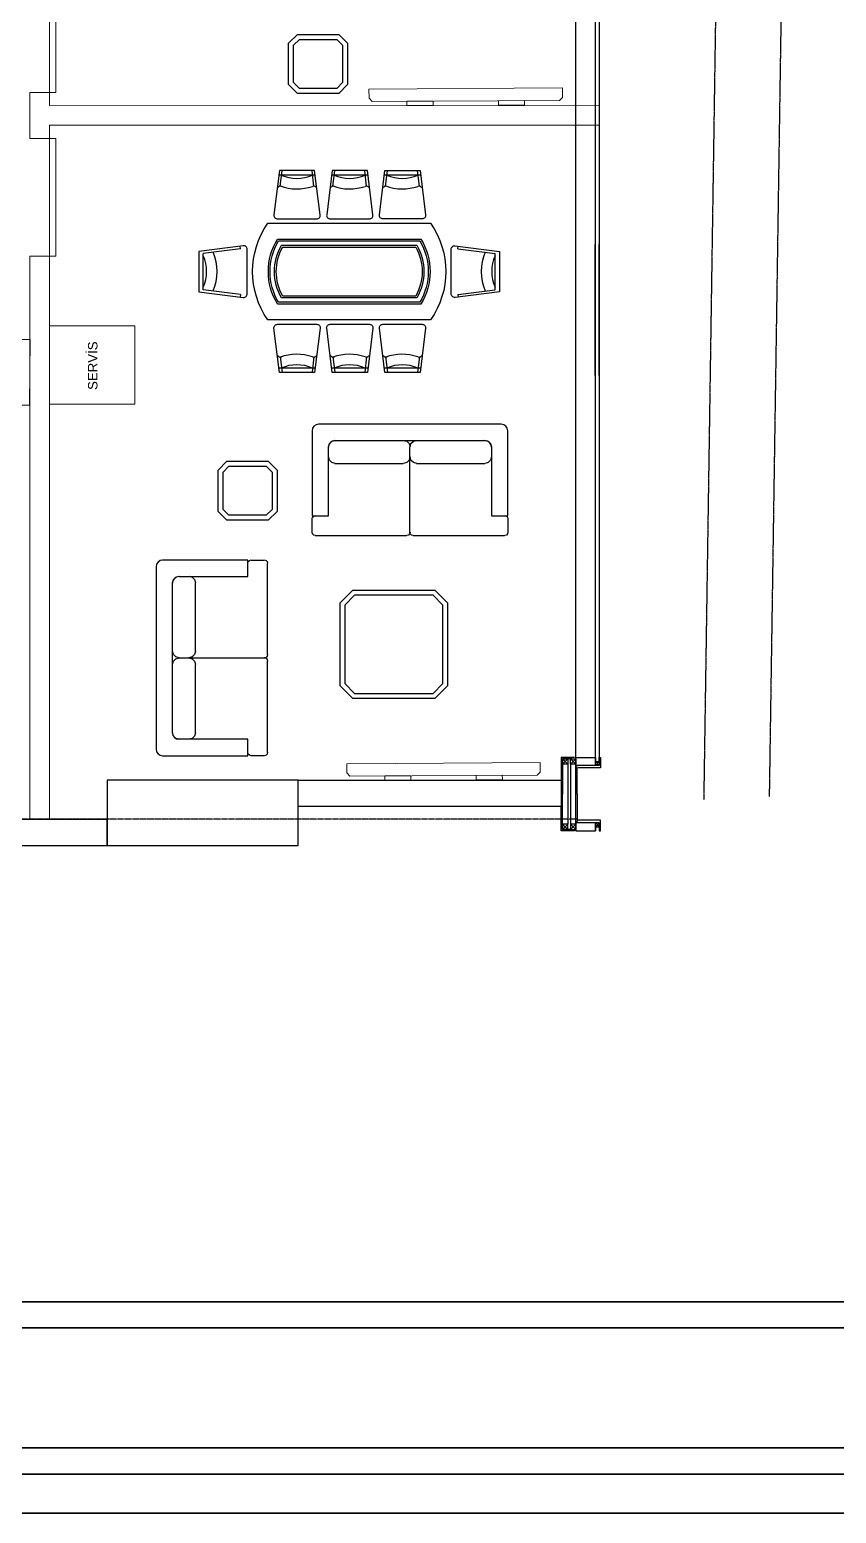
# Model space of a CAD drawing. Header units: inches. Extents: x 33469 to 138684, y -86444 to -29699.
# Drawn here: x 80370 to 80987, y -44262 to -43127 of the extents above; entities that cross this region are included whole.
import ezdxf

# ---------------------------------------------------------------- set-up
doc = ezdxf.new("R2010")
doc.units = ezdxf.units.IN
doc.header["$MEASUREMENT"] = 0
for name, pattern in [('+4.80 kotu planı_geometri$0$otel_çekirdek_kucuk_batı$0$HIDDEN', [0.375, 0.25, -0.125]), ('CENTER2', [0.7, 0.5, -0.1, 0, -0.1]), ('cta_plan_01$0$cta_plan_01$0$HIDDEN2', [4.7625, 3.175, -1.5875])]:
    doc.linetypes.add(name, pattern=pattern)
doc.layers.get('0').update_dxf_attribs({"lineweight": 9})
for name, color, linetype in [('$$ www.PislikMimar.com', 7, 'Continuous'), ('+4.80 kotu planı_geometri$0$0-LNS-VLG_hidden', 8, '+4.80 kotu planı_geometri$0$otel_çekirdek_kucuk_batı$0$HIDDEN'), ('+4.80 kotu planı_geometri$0$2-SPS-STC', 3, 'Continuous'), ('+4.80 kotu planı_geometri$0$3-OPN-GLS', 4, 'Continuous'), ('+4.80 kotu planı_geometri$0$4-FNS-SWF', 13, 'Continuous'), ('0-CSX-CXS', 14, 'CENTER2'), ('FUR', 42, 'Continuous'), ('FUR1', 8, 'Continuous'), ('www.proje-yardim.com', 7, 'Continuous'), ('±0.00 kotu planı_geometri$0$0-LNS-VL5', 252, 'Continuous'), ('±0.00 kotu planı_geometri$0$2-SPS-IBW', 5, 'Continuous'), ('±0.00 kotu planı_geometri$0$2-SPS-RCN', 2, 'Continuous'), ('±0.00 kotu planı_geometri$0$3-OPN-GLS', 4, 'Continuous')]:
    doc.layers.add(name, color=color, linetype=linetype)
doc.layers.add('2d-yazı', color=255, linetype='Continuous', lineweight=20)
doc.layers.add('PAFTA', color=251, linetype='Continuous', lineweight=35)
doc.layers.add('TEFRİŞ', color=7, linetype='Continuous', lineweight=5, true_color=0xf4970b)
doc.styles.get("Standard").update_dxf_attribs({"font": 'arial.ttf'})

msp = doc.modelspace()

# ---------------------------------------------------------------- linework, layer by layer
at = {"layer": '$$ www.PislikMimar.com', "color": 165, "linetype": 'Continuous'}
for p, q in [((80586.063, -43434.119), (80586.063, -43499.174)), ((80730.612, -43429.119), (80591.063, -43429.119)), ((80735.612, -43499.174), (80735.612, -43434.119)), ((80598.6, -43446.424), (80599.305, -43443.971)), ((80599.305, -43443.971), (80601.145, -43442.171)), ((80601.145, -43442.171), (80603.708, -43441.471)), ((80603.6, -43441.626), (80718.075, -43441.626)), ((80655.962, -43441.471), (80658.416, -43442.171)), ((80658.416, -43442.171), (80660.216, -43443.971)), ((80660.216, -43443.971), (80660.915, -43446.424)), ((80660.915, -43446.424), (80661.62, -43443.971)), ((80661.62, -43443.971), (80663.46, -43442.171)), ((80663.46, -43442.171), (80666.023, -43441.471)), ((80718.308, -43441.471), (80720.74, -43442.171)), ((80720.74, -43442.171), (80722.532, -43443.971)), ((80722.532, -43443.971), (80723.23, -43446.424)), ((80598.6, -43499.174), (80598.6, -43446.626)), ((80599.305, -43456.571), (80598.6, -43454.009)), ((80601.145, -43458.411), (80599.305, -43456.571)), ((80660.216, -43456.571), (80658.416, -43458.411)), ((80660.915, -43454.009), (80660.216, -43456.571)), ((80660.76, -43511.711), (80660.76, -43446.579)), ((80661.62, -43456.571), (80660.915, -43454.009)), ((80663.46, -43458.411), (80661.62, -43456.571)), ((80722.532, -43456.571), (80720.74, -43458.411)), ((80723.23, -43454.009), (80722.532, -43456.571)), ((80723.075, -43446.626), (80723.075, -43499.174)), ((80603.708, -43459.116), (80601.145, -43458.411)), ((80603.553, -43459.116), (80655.807, -43459.116)), ((80658.416, -43458.411), (80655.962, -43459.116)), ((80666.023, -43459.116), (80663.46, -43458.411)), ((80665.868, -43459.116), (80718.153, -43459.116)), ((80720.74, -43458.411), (80718.308, -43459.116)), ((80586.063, -43499.174), (80598.6, -43499.174)), ((80586.063, -43501.495), (80586.401, -43500.234)), ((80586.063, -43511.711), (80586.063, -43501.65)), ((80586.401, -43500.234), (80587.324, -43499.351)), ((80587.324, -43499.351), (80588.694, -43499.019)), ((80723.075, -43499.174), (80735.612, -43499.174)), ((80733.291, -43499.019), (80734.552, -43499.351)), ((80734.552, -43499.351), (80735.435, -43500.234)), ((80735.435, -43500.234), (80735.767, -43501.495)), ((80735.612, -43501.65), (80735.612, -43511.711)), ((80586.401, -43512.918), (80586.063, -43511.556)), ((80587.324, -43513.826), (80586.401, -43512.918)), ((80588.694, -43514.156), (80587.324, -43513.826)), ((80588.539, -43514.156), (80658.284, -43514.156)), ((80659.7, -43513.826), (80658.438, -43514.156)), ((80660.582, -43512.918), (80659.7, -43513.826)), ((80660.915, -43511.556), (80660.582, -43512.918)), ((80661.098, -43512.918), (80660.76, -43511.556)), ((80662.021, -43513.826), (80661.098, -43512.918)), ((80663.391, -43514.156), (80662.021, -43513.826)), ((80663.237, -43514.156), (80733.136, -43514.156)), ((80734.552, -43513.826), (80733.291, -43514.156)), ((80735.435, -43512.918), (80734.552, -43513.826)), ((80735.767, -43511.556), (80735.435, -43512.918)), ((80536.981, -43533.04), (80471.927, -43533.04)), ((80536.981, -43545.577), (80536.981, -43533.04)), ((80536.981, -43535.361), (80537.32, -43534.1)), ((80537.32, -43534.1), (80538.243, -43533.218)), ((80538.243, -43533.218), (80539.613, -43532.885)), ((80539.458, -43533.04), (80549.488, -43533.04)), ((80549.643, -43532.885), (80550.904, -43533.218)), ((80550.904, -43533.218), (80551.786, -43534.1)), ((80551.786, -43534.1), (80552.119, -43535.361)), ((80551.964, -43605.261), (80551.964, -43535.516)), ((80466.927, -43538.04), (80466.927, -43677.59)), ((80479.433, -43550.375), (80480.139, -43547.922)), ((80480.139, -43547.922), (80481.979, -43546.122)), ((80481.979, -43546.122), (80484.541, -43545.422)), ((80484.433, -43545.577), (80536.981, -43545.577)), ((80491.971, -43545.422), (80494.424, -43546.122)), ((80494.424, -43546.122), (80496.224, -43547.922)), ((80496.224, -43547.922), (80496.924, -43550.375)), ((80479.433, -43665.052), (80479.433, -43550.577)), ((80496.924, -43602.784), (80496.924, -43550.53)), ((80480.139, -43605.192), (80479.433, -43602.629)), ((80481.979, -43607.032), (80480.139, -43605.192)), ((80496.224, -43605.192), (80494.424, -43607.032)), ((80496.924, -43602.629), (80496.224, -43605.192)), ((80552.119, -43605.106), (80551.786, -43606.476)), ((80479.433, -43612.69), (80480.139, -43610.237)), ((80480.139, -43610.237), (80481.979, -43608.437)), ((80484.541, -43607.737), (80481.979, -43607.032)), ((80481.979, -43608.437), (80484.541, -43607.737)), ((80549.488, -43607.892), (80484.387, -43607.892)), ((80494.424, -43607.032), (80491.971, -43607.737)), ((80491.971, -43607.737), (80494.424, -43608.437)), ((80494.424, -43608.437), (80496.224, -43610.237)), ((80496.224, -43610.237), (80496.924, -43612.69)), ((80496.924, -43665.13), (80496.924, -43612.845)), ((80550.904, -43607.399), (80549.643, -43607.737)), ((80549.643, -43607.737), (80550.904, -43608.07)), ((80551.786, -43606.476), (80550.904, -43607.399)), ((80550.904, -43608.07), (80551.786, -43608.953)), ((80551.786, -43608.953), (80552.119, -43610.214)), ((80551.964, -43680.113), (80551.964, -43610.369)), ((80480.139, -43667.53), (80479.433, -43664.976)), ((80481.979, -43669.355), (80480.139, -43667.53)), ((80484.541, -43670.052), (80481.979, -43669.355)), ((80536.981, -43670.052), (80484.433, -43670.052)), ((80494.424, -43669.355), (80491.971, -43670.052)), ((80496.224, -43667.53), (80494.424, -43669.355)), ((80496.924, -43664.976), (80496.224, -43667.53)), ((80536.981, -43682.59), (80536.981, -43670.052)), ((80471.927, -43682.59), (80536.981, -43682.59)), ((80537.32, -43681.329), (80536.981, -43679.958)), ((80538.243, -43682.252), (80537.32, -43681.329)), ((80539.613, -43682.59), (80538.243, -43682.252)), ((80549.488, -43682.59), (80539.458, -43682.59)), ((80550.904, -43682.252), (80549.643, -43682.59)), ((80551.786, -43681.329), (80550.904, -43682.252)), ((80552.119, -43679.958), (80551.786, -43681.329))]:
    msp.add_line(p, q, dxfattribs=at)
for centre, start, end in [((80591.063, -43434.119), 90, 180), ((80730.612, -43434.119), 0, 90), ((80603.6, -43446.626), 90, 180), ((80718.075, -43446.626), 0, 90), ((80471.927, -43538.04), 90, 180), ((80484.433, -43550.577), 90, 180), ((80484.433, -43665.052), 180, 270), ((80471.927, -43677.59), 180, 270)]:
    msp.add_arc(centre, 5, start, end, dxfattribs=at)
at = {"layer": '+4.80 kotu planı_geometri$0$0-LNS-VLG_hidden'}
for p, q in [((80899.766, -42754.826), (80885.301, -43716.294)), ((80949.76, -42755.612), (80935.339, -43714.12))]:
    msp.add_line(p, q, dxfattribs=at)
at = {"layer": '+4.80 kotu planı_geometri$0$2-SPS-STC'}
for p, q in [((80787.502, -43683.966, 0), (80802.502, -43683.964, 0)), ((80787.503, -43689.966, 0), (80787.502, -43683.966, 0)), ((80802.502, -43683.964, 0), (80802.502, -43686.964, 0)), ((80805.503, -43689.964, 0), (80787.503, -43689.966, 0)), ((80802.502, -43686.964, 0), (80805.502, -43686.964, 0)), ((80802.503, -43689.964, 0), (80802.502, -43686.964, 0)), ((80805.502, -43686.964, 0), (80805.503, -43689.964, 0)), ((80805.506, -43733.964, 0), (80787.506, -43733.966, 0)), ((80787.506, -43733.966, 0), (80787.507, -43739.966, 0)), ((80787.507, -43739.966, 0), (80802.507, -43739.964, 0)), ((80802.507, -43736.964, 0), (80802.506, -43733.964, 0)), ((80802.507, -43739.964, 0), (80802.507, -43736.964, 0)), ((80802.507, -43736.964, 0), (80805.507, -43736.964, 0)), ((80805.507, -43736.964, 0), (80805.506, -43733.964, 0))]:
    msp.add_line(p, q, dxfattribs=at)
at = {"layer": '+4.80 kotu planı_geometri$0$2-SPS-STC', "color": 6}
for p, q in [((80805.502, -43683.964, 0), (80806.502, -43683.964, 0)), ((80806.502, -43683.964, 0), (80806.503, -43691.964, 0)), ((80806.503, -43691.964, 0), (80789.503, -43691.965, 0)), ((80806.506, -43731.964, 0), (80789.506, -43731.965, 0)), ((80805.507, -43739.964, 0), (80806.507, -43739.964, 0)), ((80806.507, -43739.964, 0), (80806.506, -43731.964, 0))]:
    msp.add_line(p, q, dxfattribs=at)
at = {"layer": '+4.80 kotu planı_geometri$0$2-SPS-STC', "ltscale": 2}
for p, q in [((80777.503, -43688.966, -0.186), (80777.502, -43684.966, -0.186)), ((80777.502, -43684.966, -0.186), (80781.502, -43684.966, -0.186)), ((80781.503, -43688.966, -0.186), (80777.503, -43688.966, -0.186)), ((80781.502, -43684.966, -0.186), (80781.503, -43688.966, -0.186)), ((80783.503, -43688.966, -0.186), (80783.502, -43684.966, -0.186)), ((80783.502, -43684.966, -0.186), (80787.502, -43684.966, -0.186)), ((80787.503, -43688.966, -0.186), (80783.503, -43688.966, -0.186)), ((80787.502, -43684.966, -0.186), (80787.503, -43688.966, -0.186)), ((80781.506, -43734.966, -0.186), (80777.506, -43734.966, -0.186)), ((80777.506, -43734.966, 0), (80777.507, -43738.966, 0)), ((80777.507, -43738.966, -0.186), (80781.507, -43738.966, -0.186)), ((80781.507, -43738.966, -0.186), (80781.506, -43734.966, -0.186)), ((80787.506, -43734.966, -0.186), (80783.506, -43734.966, -0.186)), ((80783.506, -43734.966, -0.186), (80783.507, -43738.966, -0.186)), ((80783.507, -43738.966, -0.186), (80787.507, -43738.966, -0.186)), ((80787.507, -43738.966, -0.186), (80787.506, -43734.966, -0.186))]:
    msp.add_line(p, q, dxfattribs=at)
at = {"layer": '+4.80 kotu planı_geometri$0$2-SPS-STC', "color": 8, "ltscale": 2}
for p, q in [((80777.502, -43684.966, 0), (80781.503, -43688.966, -0.186)), ((80777.503, -43688.966, -0.186), (80781.502, -43684.966, 0)), ((80781.502, -43684.966, -0.186), (80781.502, -43684.966, -0.186)), ((80781.503, -43688.966, -0.186), (80781.503, -43688.966, -0.186)), ((80781.503, -43688.966, -0.186), (80781.506, -43734.966, -0.186)), ((80787.503, -43688.966, 0), (80783.502, -43684.966, -0.186)), ((80783.503, -43688.966, -0.186), (80787.502, -43684.966, 0)), ((80783.503, -43688.966, -0.186), (80783.506, -43734.966, -0.186)), ((80787.506, -43734.966, -0.186), (80787.503, -43688.966, -0.186)), ((80805.503, -43689.964, 0), (80802.502, -43686.964, 0)), ((80802.503, -43689.964, 0), (80805.502, -43686.964, 0)), ((80777.506, -43734.966, -0.186), (80781.507, -43738.966, 0)), ((80777.507, -43738.966, 0), (80781.506, -43734.966, -0.186)), ((80781.506, -43734.966, -0.186), (80781.506, -43734.966, -0.186)), ((80781.507, -43738.966, -0.186), (80781.507, -43738.966, -0.186)), ((80783.506, -43734.966, -0.186), (80787.507, -43738.966, 0)), ((80787.506, -43734.966, 0), (80783.507, -43738.966, -0.186)), ((80805.507, -43736.964, 0), (80802.506, -43733.964, 0)), ((80802.507, -43736.964, 0), (80805.506, -43733.964, 0))]:
    msp.add_line(p, q, dxfattribs=at)
at = {"layer": '+4.80 kotu planı_geometri$0$3-OPN-GLS'}
for p, q in [((80802.415, -42757.389, 0), (80802.487, -43686.964, 0)), ((80805.415, -42757.389, 0), (80805.487, -43686.964, 0)), ((80802.502, -43686.964, 0), (80802.502, -43683.964, 0)), ((80805.502, -43686.964, 0), (80805.502, -43683.964, 0)), ((80802.507, -43736.964, 0), (80802.507, -43739.964, 0)), ((80805.507, -43736.964, 0), (80805.507, -43739.964, 0))]:
    msp.add_line(p, q, dxfattribs=at)
at = {"layer": '+4.80 kotu planı_geometri$0$4-FNS-SWF'}
for p, q in [((80786.502, -43683.966, 0), (80776.502, -43683.966, 0)), ((80776.502, -43683.966, 0), (80776.504, -43701.301, 0)), ((80778.502, -43684.966, 0), (80778.502, -43683.966, 0)), ((80784.502, -43684.966, 0), (80777.502, -43684.966, 0)), ((80777.502, -43684.966, 0), (80777.505, -43711.966, 0)), ((80777.503, -43688.966, -0.186), (80777.505, -43711.966, -0.186)), ((80787.503, -43690.966, 0), (80788.503, -43690.965, 0)), ((80787.503, -43690.966, 0), (80787.505, -43711.966, 0)), ((80788.505, -43711.965, 0), (80788.503, -43690.965, 0)), ((80777.507, -43738.966, 0), (80777.505, -43711.966, 0)), ((80777.506, -43734.966, -0.186), (80777.505, -43711.966, -0.186)), ((80787.506, -43732.966, 0), (80787.505, -43711.966, 0)), ((80788.505, -43711.965, 0), (80788.506, -43732.965, 0)), ((80776.507, -43739.966, 0), (80776.505, -43721.301, 0)), ((80786.507, -43739.966, 0), (80776.507, -43739.966, 0)), ((80784.507, -43738.966, 0), (80777.507, -43738.966, 0)), ((80786.507, -43738.966, 0), (80786.507, -43739.966, 0)), ((80787.506, -43732.966, 0), (80788.506, -43732.965, 0))]:
    msp.add_line(p, q, dxfattribs=at)
for p, q in [((80385.388, -43185.547, 0), (80385.386, -43175.547, 0)), ((80385.388, -43185.547, 0), (80805.425, -43185.575, 0)), ((80385.389, -43200.547, 0), (80805.449, -43200.575, 0)), ((80370.456, -43731.077, 0), (80370.402, -43300.549, 0)), ((80385.456, -43731.077, 0), (80385.402, -43300.547, 0))]:
    msp.add_line(p, q)
for points, elevation in [([(80385.399, -43175.547), (80390.399, -43175.547), (80390.375, -43085.547), (80385.375, -43085.547)], 0), ([(80385.399, -43210.551), (80390.399, -43210.551), (80390.399, -43300.551), (80385.399, -43300.551)], 0), ([(80385.412, -43353.966), (80450.714, -43353.966), (80450.714, -43413.703), (80385.412, -43413.703)], 0), ([(80370.305, -43414.635), (80370.626, -43364.318), (80310.626, -43364.318), (80310.649, -43414.635)], -0.001)]:
    msp.add_lwpolyline(points, close=True, dxfattribs=dict(elevation=elevation))
at = {"elevation": 0}
for points in [[(80385.388, -43175.547), (80370.386, -43175.549)], [(80370.386, -43175.549), (80370.39, -43210.549)], [(80385.39, -43210.547), (80385.39, -43200.547)], [(80385.39, -43210.547), (80370.39, -43210.549)], [(80385.402, -43300.547), (80370.39, -43300.549)]]:
    msp.add_lwpolyline(points, dxfattribs=at)
at = {"layer": '0-CSX-CXS', "color": 1, "lineweight": -3}
msp.add_line((80788.506, -43731.021, 0), (79112.496, -43731.251, 0), dxfattribs=at)
at = {"layer": '2d-yazı', "color": 32, "linetype": 'cta_plan_01$0$cta_plan_01$0$HIDDEN2', "ltscale": 3}
msp.add_line((80429.527, -43731.07, 0), (80421.527, -43731.07, 0), dxfattribs=at)
at = {"layer": 'FUR'}
for p, q in [((80588.478, -43238.596), (80560.79, -43238.596)), ((80561.752, -43247.134), (80563.208, -43235.49)), ((80587.516, -43247.134), (80586.06, -43235.49)), ((80628.75, -43238.596), (80601.063, -43238.596)), ((80602.025, -43247.134), (80603.48, -43235.49)), ((80627.788, -43247.134), (80626.332, -43235.49)), ((80669.022, -43238.596), (80641.335, -43238.596)), ((80642.297, -43247.134), (80643.753, -43235.49)), ((80668.06, -43247.134), (80666.605, -43235.49)), ((80531.45, -43295.02), (80502.976, -43298.579)), ((80502.976, -43326.278), (80502.976, -43298.579)), ((80531.45, -43295.02), (80531.201, -43293.022)), ((80697.45, -43295.02), (80697.7, -43293.022)), ((80697.45, -43295.02), (80725.924, -43298.579)), ((80725.924, -43326.278), (80725.924, -43298.579)), ((80531.456, -43329.838), (80502.976, -43326.278)), ((80531.45, -43329.837), (80531.201, -43331.835)), ((80531.207, -43331.836), (80531.207, -43331.837)), ((80697.444, -43329.838), (80725.924, -43326.278)), ((80697.45, -43329.837), (80697.7, -43331.835)), ((80697.693, -43331.836), (80697.693, -43331.837)), ((80561.752, -43377.723), (80563.208, -43389.367)), ((80587.516, -43377.723), (80586.06, -43389.367)), ((80602.025, -43377.723), (80603.48, -43389.367)), ((80627.788, -43377.723), (80626.332, -43389.367)), ((80642.297, -43377.723), (80643.753, -43389.367)), ((80668.06, -43377.723), (80666.605, -43389.367)), ((80588.478, -43386.261), (80560.79, -43386.261)), ((80628.75, -43386.261), (80601.063, -43386.261)), ((80669.022, -43386.261), (80641.335, -43386.261))]:
    msp.add_line(p, q, dxfattribs=at)
for points in [[(80561.21, -43235.24), (80556.973, -43269.138, 0.45112349), (80559.637, -43272.156), (80589.631, -43272.156, 0.45112349), (80592.295, -43269.138), (80588.058, -43235.24)], [(80597.245, -43269.138, 0.45112349), (80599.909, -43272.156), (80629.904, -43272.156, 0.45112349), (80632.568, -43269.138), (80628.33, -43235.24), (80601.482, -43235.24)], [(80668.603, -43235.24), (80672.84, -43269.138, -0.45112349), (80670.176, -43272.156), (80640.181, -43272.156, -0.45112349), (80637.517, -43269.138), (80641.755, -43235.24)], [(80676.537, -43275.512, -0.31818182), (80676.537, -43349.345), (80552.364, -43349.345, -0.31818182), (80552.364, -43275.512)], [(80533.519, -43332.125, 0.45112349), (80536.537, -43329.461), (80536.537, -43295.396, 0.45112349), (80533.519, -43292.732), (80499.62, -43296.97), (80499.62, -43327.887)], [(80668.363, -43288.936, -0.2764961), (80668.363, -43335.921), (80560.537, -43335.921, -0.2764961), (80560.537, -43288.936)], [(80666.159, -43292.292, -0.26538345), (80666.159, -43332.565), (80562.742, -43332.565, -0.26538345), (80562.742, -43292.292)], [(80695.382, -43332.125, -0.45112349), (80692.364, -43329.461), (80692.364, -43295.396, -0.45112349), (80695.382, -43292.732), (80729.28, -43296.97), (80729.28, -43327.887)], [(80561.21, -43389.617), (80556.973, -43355.719, -0.45112349), (80559.637, -43352.701), (80589.631, -43352.701, -0.45112349), (80592.295, -43355.719), (80588.058, -43389.617)], [(80601.482, -43389.617), (80597.245, -43355.719, -0.45112349), (80599.909, -43352.701), (80629.904, -43352.701, -0.45112349), (80632.568, -43355.719), (80628.33, -43389.617)], [(80670.176, -43352.701, -0.45112349), (80672.84, -43355.719), (80668.603, -43389.617), (80641.755, -43389.617), (80637.517, -43355.719, -0.45112349), (80640.181, -43352.701)]]:
    msp.add_lwpolyline(points, format="xyb", close=True, dxfattribs=at)
for centre, radius, start, end in [((80574.516, -43212.024), 29.128, 245.817388, 294.182612), ((80614.788, -43212.024), 29.128, 245.817388, 294.182612), ((80655.061, -43212.024), 29.128, 245.817388, 294.182612), ((80564.193, -43252.369), 6.042, 130.220863, 140.173569), ((80562.025, -43249.805), 2.685, 71.383279, 130.220863), ((80574.516, -43212.024), 37.183, 249.960585, 288.616721), ((80587.243, -43249.805), 2.685, 49.779137, 108.616721), ((80585.076, -43252.369), 6.042, 39.826431, 49.779137), ((80604.465, -43252.369), 6.042, 130.220863, 140.173569), ((80602.297, -43249.805), 2.685, 71.383279, 130.220863), ((80614.788, -43212.024), 37.183, 249.960585, 288.616721), ((80627.516, -43249.805), 2.685, 49.779137, 108.616721), ((80625.348, -43252.369), 6.042, 39.826431, 49.779137), ((80644.737, -43252.369), 6.042, 130.220863, 140.173569), ((80642.569, -43249.805), 2.685, 71.383279, 130.220863), ((80655.061, -43212.024), 37.183, 249.960585, 288.616721), ((80667.788, -43249.805), 2.685, 49.779137, 108.616721), ((80665.62, -43252.369), 6.042, 39.826431, 49.779137), ((80476.404, -43312.311), 37.183, 336.370336, 23.253757), ((80752.496, -43312.311), 37.183, 156.746243, 203.629664), ((80476.404, -43312.311), 29.128, 335.817388, 24.182612), ((80752.496, -43312.311), 29.128, 155.817388, 204.182612), ((80564.193, -43372.489), 6.042, 219.826431, 229.779137), ((80562.025, -43375.052), 2.685, 229.779137, 288.616721), ((80574.516, -43412.833), 37.183, 71.383279, 110.039415), ((80587.243, -43375.052), 2.685, 251.383279, 310.220863), ((80585.076, -43372.489), 6.042, 310.220863, 320.173569), ((80604.465, -43372.489), 6.042, 219.826431, 229.779137), ((80602.297, -43375.052), 2.685, 229.779137, 288.616721), ((80614.788, -43412.833), 37.183, 71.383279, 110.039415), ((80627.516, -43375.052), 2.685, 251.383279, 310.220863), ((80625.348, -43372.489), 6.042, 310.220863, 320.173569), ((80644.737, -43372.489), 6.042, 219.826431, 229.779137), ((80642.569, -43375.052), 2.685, 229.779137, 288.616721), ((80655.061, -43412.833), 37.183, 71.383279, 110.039415), ((80667.788, -43375.052), 2.685, 251.383279, 310.220863), ((80665.62, -43372.489), 6.042, 310.220863, 320.173569), ((80574.516, -43412.833), 29.128, 65.817388, 114.182612), ((80614.788, -43412.833), 29.128, 65.817388, 114.182612), ((80655.061, -43412.833), 29.128, 65.817388, 114.182612)]:
    msp.add_arc(centre, radius, start, end, dxfattribs=at)
at = {"layer": 'FUR1'}
for points in [[(80669.225, -43287.594, -0.28090764), (80669.225, -43337.263), (80559.676, -43337.263, -0.28090764), (80559.676, -43287.594)], [(80665.256, -43293.635, -0.26096038), (80665.256, -43331.222), (80563.645, -43331.222, -0.26096038), (80563.645, -43293.635)]]:
    msp.add_lwpolyline(points, format="xyb", close=True, dxfattribs=at)
at = {"layer": 'PAFTA', "color": 3}
for points in [[(76391.255, -44261.835), (82254.845, -44261.835), (82254.845, -40325.355), (76391.255, -40325.355)], [(76421.255, -44231.835), (82224.845, -44231.835), (82224.845, -40355.355), (76421.255, -40355.355)], [(76421.255, -44100.029), (82224.845, -44100.029), (82224.845, -44231.835), (76421.255, -44231.835)], [(76441.255, -44120.029), (82204.845, -44120.029), (82204.845, -44211.835), (76441.255, -44211.835)]]:
    msp.add_lwpolyline(points, close=True, dxfattribs=at)
at = {"layer": 'TEFRİŞ', "elevation": 0}
for points in [[(80629.603, -43179.761), (80629.559, -43172.997), (80777.299, -43172.049), (80777.349, -43179.287), (80775.054, -43181.487), (80631.925, -43182.406)], [(80658.545, -43182.235), (80658.566, -43185.562), (80678.531, -43185.434), (80678.51, -43182.106)], [(80748.435, -43181.658), (80748.456, -43184.985), (80728.491, -43185.113), (80728.47, -43181.786)]]:
    msp.add_lwpolyline(points, close=True, dxfattribs=at)
at = {"layer": 'TEFRİŞ'}
for points in [[(80612.608, -43695.603), (80612.565, -43688.839), (80760.305, -43687.891), (80760.354, -43695.129), (80758.06, -43697.329), (80614.931, -43698.248)], [(80641.55, -43698.077), (80641.572, -43701.404), (80661.537, -43701.276), (80661.515, -43697.949)], [(80731.44, -43697.5), (80731.461, -43700.827), (80711.497, -43700.955), (80711.475, -43697.628)]]:
    msp.add_lwpolyline(points, close=True, dxfattribs=at)
at = {"layer": 'www.proje-yardim.com'}
for p, q in [((80574.843, -43131.152, 0), (80568.146, -43137.849, 0)), ((80568.146, -43169.456, 0), (80568.146, -43137.849, 0)), ((80576.396, -43134.902, 0), (80571.896, -43139.402, 0)), ((80571.896, -43167.902, 0), (80571.896, -43139.402, 0)), ((80574.843, -43131.152, 0), (80606.45, -43131.152, 0)), ((80576.396, -43134.902, 0), (80604.896, -43134.902, 0)), ((80609.396, -43139.402, 0), (80604.896, -43134.902, 0)), ((80613.146, -43137.849, 0), (80606.45, -43131.152, 0)), ((80609.396, -43139.402, 0), (80609.396, -43167.902, 0)), ((80613.146, -43137.849, 0), (80613.146, -43169.456, 0)), ((80568.146, -43169.456, 0), (80574.843, -43176.152, 0)), ((80571.896, -43167.902, 0), (80576.396, -43172.402, 0)), ((80604.896, -43172.402, 0), (80576.396, -43172.402, 0)), ((80609.396, -43167.902, 0), (80604.896, -43172.402, 0)), ((80613.146, -43169.456, 0), (80606.45, -43176.152, 0)), ((80606.45, -43176.152, 0), (80574.843, -43176.152, 0)), ((80521.012, -43457.459, 0), (80514.315, -43464.156, 0)), ((80521.012, -43457.459, 0), (80552.619, -43457.459, 0)), ((80559.315, -43464.156, 0), (80552.619, -43457.459, 0)), ((80514.315, -43495.762, 0), (80514.315, -43464.156, 0)), ((80522.565, -43461.209, 0), (80518.065, -43465.709, 0)), ((80518.065, -43494.209, 0), (80518.065, -43465.709, 0)), ((80522.565, -43461.209, 0), (80551.065, -43461.209, 0)), ((80555.565, -43465.709, 0), (80551.065, -43461.209, 0)), ((80555.565, -43465.709, 0), (80555.565, -43494.209, 0)), ((80559.315, -43464.156, 0), (80559.315, -43495.762, 0)), ((80514.315, -43495.762, 0), (80521.012, -43502.459, 0)), ((80518.065, -43494.209, 0), (80522.565, -43498.709, 0)), ((80552.619, -43502.459, 0), (80521.012, -43502.459, 0)), ((80551.065, -43498.709, 0), (80522.565, -43498.709, 0)), ((80555.565, -43494.209, 0), (80551.065, -43498.709, 0)), ((80559.315, -43495.762, 0), (80552.619, -43502.459, 0)), ((80607.323, -43565.851, 0), (80617.02, -43556.154, 0)), ((80611.073, -43567.404, 0), (80618.573, -43559.904, 0)), ((80680.127, -43556.154, 0), (80617.02, -43556.154, 0)), ((80678.573, -43559.904, 0), (80618.573, -43559.904, 0)), ((80686.073, -43567.404, 0), (80678.573, -43559.904, 0)), ((80689.823, -43565.851, 0), (80680.127, -43556.154, 0)), ((80607.323, -43565.851, 0), (80607.323, -43628.958, 0)), ((80611.073, -43567.404, 0), (80611.073, -43627.404, 0)), ((80686.073, -43627.404, 0), (80686.073, -43567.404, 0)), ((80689.823, -43628.958, 0), (80689.823, -43565.851, 0)), ((80611.073, -43627.404, 0), (80618.573, -43634.904, 0)), ((80678.573, -43634.904, 0), (80686.073, -43627.404, 0)), ((80607.323, -43628.958, 0), (80617.02, -43638.654, 0)), ((80617.02, -43638.654, 0), (80680.127, -43638.654, 0)), ((80618.573, -43634.904, 0), (80678.573, -43634.904, 0)), ((80680.127, -43638.654, 0), (80689.823, -43628.958, 0))]:
    msp.add_line(p, q, dxfattribs=at)
at = {"layer": '±0.00 kotu planı_geometri$0$0-LNS-VL5'}
msp.add_line((80787.661, -43739.966, 0), (80787.723, -42759.79, 0), dxfattribs=at)
at = {"layer": '±0.00 kotu planı_geometri$0$2-SPS-IBW', "color": 1}
for p, q in [((80575.538, -43701.318, 0), (80776.504, -43701.301, 0)), ((80575.54, -43721.321, 0), (80575.538, -43701.318, 0)), ((80776.504, -43701.301, 0), (80776.505, -43721.301, 0)), ((80776.505, -43721.304, 0), (80575.54, -43721.321, 0)), ((80429.526, -43731.324, 0), (79799.53, -43731.41, 0)), ((80429.527, -43751.326, 0), (80429.526, -43731.324, 0)), ((79799.53, -43751.38, 0), (80429.527, -43751.326, 0))]:
    msp.add_line(p, q, dxfattribs=at)
at = {"layer": '±0.00 kotu planı_geometri$0$2-SPS-RCN', "color": 1}
for p, q in [((80575.535, -43701.316, 0), (80429.524, -43701.328, 0)), ((80429.524, -43701.328, 0), (80429.528, -43751.328, 0)), ((80575.539, -43751.316, 0), (80575.535, -43701.316, 0)), ((80429.528, -43751.328, 0), (80575.539, -43751.316, 0))]:
    msp.add_line(p, q, dxfattribs=at)
at = {"layer": '±0.00 kotu planı_geometri$0$3-OPN-GLS'}
for p, q in [((80802.426, -43191.823, 0), (80802.434, -43291.823, 0)), ((80805.426, -43191.823, 0), (80805.434, -43291.823, 0)), ((80802.442, -43391.823, 0), (80802.434, -43291.823, 0)), ((80805.442, -43391.823, 0), (80805.434, -43291.823, 0))]:
    msp.add_line(p, q, dxfattribs=at)
at = {"layer": '±0.00 kotu planı_geometri$0$3-OPN-GLS', "color": 1}
for p, q in [((80802.433, -43277.823, 0), (80802.433, -43281.823, 0)), ((80805.433, -43277.823, 0), (80805.433, -43281.823, 0)), ((80802.435, -43301.823, 0), (80802.435, -43305.823, 0)), ((80805.435, -43301.823, 0), (80805.435, -43305.823, 0))]:
    msp.add_line(p, q, dxfattribs=at)

# ---------------------------------------------------------------- texts
msp.add_text('SERVİS', height=7.2459, rotation=90).set_placement((80422.127, -43402.936, 0))

doc.saveas('drawing.dxf')
